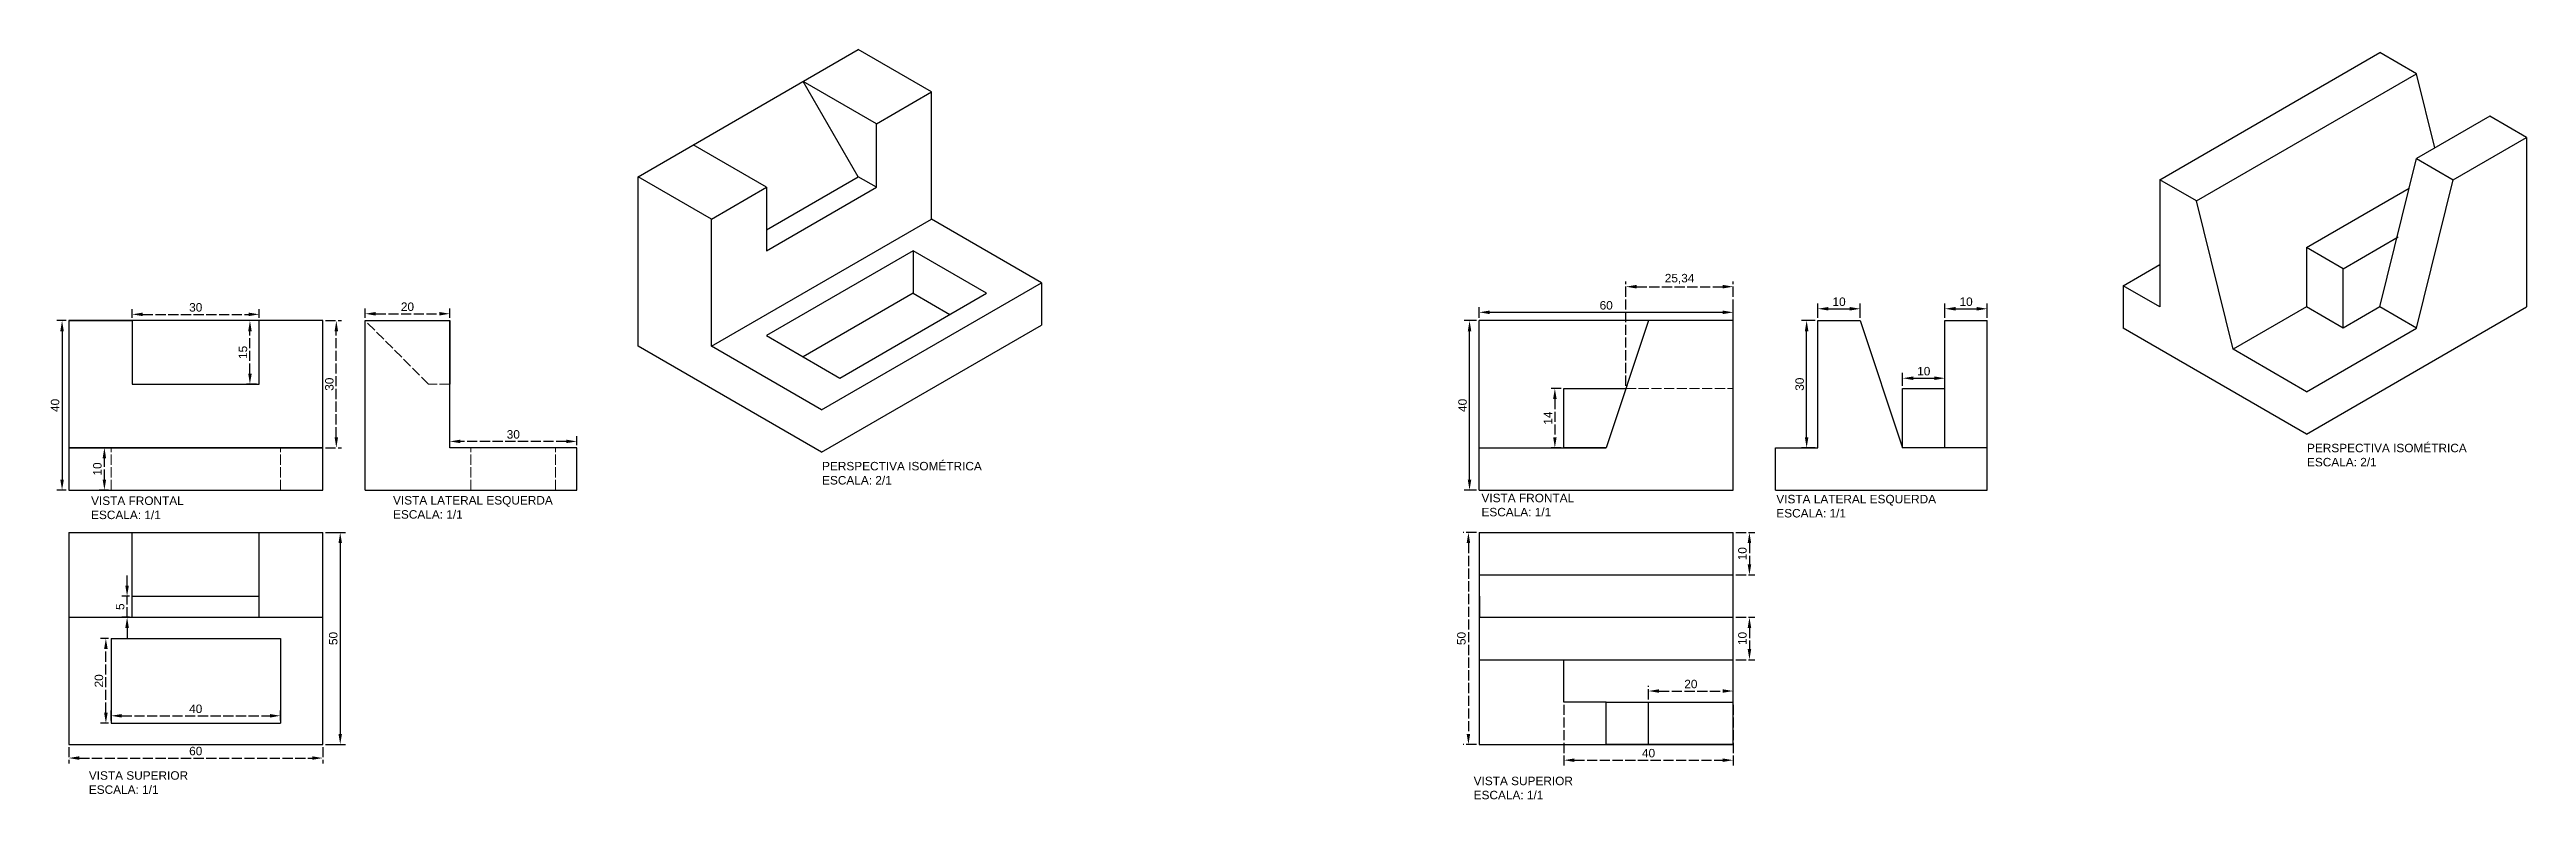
# Model space of a CAD drawing. Header units: millimetres. Extents: x -5 to 3268, y -73 to 480.
# Drawn here: x -5 to 580, y -73 to 104 of the extents above; entities outside this region: 2.
import ezdxf

# ---------------------------------------------------------------- set-up
doc = ezdxf.new("R2010")
doc.units = ezdxf.units.MM
doc.header["$LTSCALE"] = 0.2
doc.linetypes.add('ACAD_ISO02W100', pattern=[15, 12, -3])
doc.layers.add('Projeção', color=4, linetype='ACAD_ISO02W100', lineweight=15)
doc.layers.add('Texto', color=30, linetype='Continuous', lineweight=0)
doc.styles.get("Standard").update_dxf_attribs({"font": 'arial.ttf'})
doc.dimstyles.new('Demanda 01', dxfattribs={"dimtxt": 2, "dimasz": 2.5, "dimexe": 1.25, "dimexo": 0.625, "dimtad": 1, "dimtxsty": 'Standard', "dimcen": 2.5, "dimclrd": 5, "dimclre": 3, "dimclrt": 3, "dimadec": 0, "dimazin": 0, "dimtfac": 1, "dimtmove": 0, "dimatfit": 3, "dimfxl": 1, "dimarcsym": 0})

# ---------------------------------------------------------------- blocks, each defined once
blk = doc.blocks.new('*D23')
at = {"color": 3, "lineweight": -2, "transparency": 16777216}
for p, q in [((-0.63, 40), (-2.82, 40)), ((-0.63, 0), (-2.82, 0))]:
    blk.add_line(p, q, dxfattribs=at)
at = {"color": 5, "lineweight": -2, "transparency": 16777216}
blk.add_line((-1.57, 37.5), (-1.57, 2.5), dxfattribs=at)
at = {"color": 5, "transparency": 16777216}
for points in [[(-1.98, 37.5), (-1.15, 37.5), (-1.57, 40)], [(-1.98, 2.5), (-1.15, 2.5), (-1.57, 0)]]:
    blk.add_solid(points, dxfattribs=at)
at = {"layer": 'Defpoints', "color": 0, "transparency": 16777216}
for p in [(0, 40), (0, 0), (-1.57, 0)]:
    blk.add_point(p, dxfattribs=at)
at = {"color": 3, "transparency": 16777216, "insert": (-3.21, 20), "char_height": 2, "attachment_point": 5, "rotation": 90}
blk.add_mtext('40', dxfattribs=at)
blk = doc.blocks.new('*D25')
at = {"layer": 'Defpoints', "color": 0, "transparency": 16777216}
for p in [(45, 41.48), (15, 40), (45, 40)]:
    blk.add_point(p, dxfattribs=at)
at = {"layer": 'Projeção', "color": 3, "lineweight": -2, "transparency": 16777216}
for p, q in [((15, 40.62), (15, 42.73)), ((45, 40.62), (45, 42.73))]:
    blk.add_line(p, q, dxfattribs=at)
at = {"layer": 'Projeção', "color": 5, "lineweight": -2, "transparency": 16777216}
blk.add_line((17.5, 41.48), (42.5, 41.48), dxfattribs=at)
at = {"layer": 'Projeção', "color": 5, "transparency": 16777216}
for points in [[(17.5, 41.89), (17.5, 41.06), (15, 41.48)], [(42.5, 41.89), (42.5, 41.06), (45, 41.48)]]:
    blk.add_solid(points, dxfattribs=at)
at = {"layer": 'Projeção', "color": 3, "transparency": 16777216, "insert": (30, 43.12), "char_height": 2, "attachment_point": 5}
blk.add_mtext('30', dxfattribs=at)
blk = doc.blocks.new('*D26')
at = {"layer": 'Defpoints', "color": 0, "transparency": 16777216}
for p in [(8.43, 10), (10, 10), (10, 0)]:
    blk.add_point(p, dxfattribs=at)
at = {"layer": 'Projeção', "color": 3, "lineweight": -2, "transparency": 16777216}
for p, q in [((9.38, 10), (7.18, 10)), ((9.38, 0), (7.18, 0))]:
    blk.add_line(p, q, dxfattribs=at)
at = {"layer": 'Projeção', "color": 5, "lineweight": -2, "transparency": 16777216}
blk.add_line((8.43, 2.5), (8.43, 7.5), dxfattribs=at)
at = {"layer": 'Projeção', "color": 5, "transparency": 16777216}
for points in [[(8.01, 7.5), (8.84, 7.5), (8.43, 10)], [(8.01, 2.5), (8.84, 2.5), (8.43, 0)]]:
    blk.add_solid(points, dxfattribs=at)
at = {"layer": 'Projeção', "color": 3, "transparency": 16777216, "insert": (6.78, 5), "char_height": 2, "attachment_point": 5, "rotation": 90}
blk.add_mtext('10', dxfattribs=at)
blk = doc.blocks.new('*D27')
at = {"layer": 'Defpoints', "color": 0, "transparency": 16777216}
for p in [(0, -60), (60, -60), (60, -63.21)]:
    blk.add_point(p, dxfattribs=at)
at = {"layer": 'Projeção', "color": 3, "lineweight": -2, "transparency": 16777216}
for p, q in [((0, -60.62), (0, -64.46)), ((60, -60.62), (60, -64.46))]:
    blk.add_line(p, q, dxfattribs=at)
at = {"layer": 'Projeção', "color": 5, "lineweight": -2, "transparency": 16777216}
blk.add_line((2.5, -63.21), (57.5, -63.21), dxfattribs=at)
at = {"layer": 'Projeção', "color": 5, "transparency": 16777216}
for points in [[(2.5, -62.8), (2.5, -63.63), (0, -63.21)], [(57.5, -62.8), (57.5, -63.63), (60, -63.21)]]:
    blk.add_solid(points, dxfattribs=at)
at = {"layer": 'Projeção', "color": 3, "transparency": 16777216, "insert": (30, -61.57), "char_height": 2, "attachment_point": 5}
blk.add_mtext('60', dxfattribs=at)
blk = doc.blocks.new('*D29')
at = {"layer": 'Defpoints', "color": 0, "transparency": 16777216}
for p in [(90, 11.5), (90, 10), (120, 10)]:
    blk.add_point(p, dxfattribs=at)
at = {"layer": 'Projeção', "color": 3, "lineweight": -2, "transparency": 16777216}
for p, q in [((90, 10.63), (90, 12.75)), ((120, 10.63), (120, 12.75))]:
    blk.add_line(p, q, dxfattribs=at)
at = {"layer": 'Projeção', "color": 5, "lineweight": -2, "transparency": 16777216}
blk.add_line((117.5, 11.5), (92.5, 11.5), dxfattribs=at)
at = {"layer": 'Projeção', "color": 5, "transparency": 16777216}
for points in [[(92.5, 11.92), (92.5, 11.09), (90, 11.5)], [(117.5, 11.92), (117.5, 11.09), (120, 11.5)]]:
    blk.add_solid(points, dxfattribs=at)
at = {"layer": 'Projeção', "color": 3, "transparency": 16777216, "insert": (105, 13.15), "char_height": 2, "attachment_point": 5}
blk.add_mtext('30', dxfattribs=at)
blk = doc.blocks.new('*D30')
at = {"layer": 'Defpoints', "color": 0, "transparency": 16777216}
for p in [(10, -55), (50, -53.24), (50, -55)]:
    blk.add_point(p, dxfattribs=at)
at = {"layer": 'Projeção', "color": 3, "lineweight": -2, "transparency": 16777216}
for p, q in [((10, -54.38), (10, -51.99)), ((50, -54.38), (50, -51.99))]:
    blk.add_line(p, q, dxfattribs=at)
at = {"layer": 'Projeção', "color": 5, "lineweight": -2, "transparency": 16777216}
blk.add_line((12.5, -53.24), (47.5, -53.24), dxfattribs=at)
at = {"layer": 'Projeção', "color": 5, "transparency": 16777216}
for points in [[(12.5, -52.83), (12.5, -53.66), (10, -53.24)], [(47.5, -52.83), (47.5, -53.66), (50, -53.24)]]:
    blk.add_solid(points, dxfattribs=at)
at = {"layer": 'Projeção', "color": 3, "transparency": 16777216, "insert": (30, -51.6), "char_height": 2, "attachment_point": 5}
blk.add_mtext('40', dxfattribs=at)
blk = doc.blocks.new('*D31')
at = {"layer": 'Defpoints', "color": 0, "transparency": 16777216}
for p in [(8.78, -35), (10, -35), (10, -55)]:
    blk.add_point(p, dxfattribs=at)
at = {"layer": 'Projeção', "color": 3, "lineweight": -2, "transparency": 16777216}
for p, q in [((9.37, -35), (7.53, -35)), ((9.37, -55), (7.53, -55))]:
    blk.add_line(p, q, dxfattribs=at)
at = {"layer": 'Projeção', "color": 5, "lineweight": -2, "transparency": 16777216}
blk.add_line((8.78, -52.5), (8.78, -37.5), dxfattribs=at)
at = {"layer": 'Projeção', "color": 5, "transparency": 16777216}
for points in [[(8.36, -37.5), (9.2, -37.5), (8.78, -35)], [(8.36, -52.5), (9.2, -52.5), (8.78, -55)]]:
    blk.add_solid(points, dxfattribs=at)
at = {"layer": 'Projeção', "color": 3, "transparency": 16777216, "insert": (7.14, -45), "char_height": 2, "attachment_point": 5, "rotation": 90}
blk.add_mtext('20', dxfattribs=at)
blk = doc.blocks.new('*D32')
at = {"layer": 'Defpoints', "color": 0, "transparency": 16777216}
for p in [(13.79, -25), (15, -25), (15, -30)]:
    blk.add_point(p, dxfattribs=at)
at = {"layer": 'Projeção', "color": 5, "lineweight": -2, "transparency": 16777216}
for p, q in [((13.79, -22.5), (13.79, -20)), ((13.79, -30), (13.79, -25)), ((13.79, -32.5), (13.79, -35))]:
    blk.add_line(p, q, dxfattribs=at)
at = {"layer": 'Projeção', "color": 3, "lineweight": -2, "transparency": 16777216}
for p, q in [((14.37, -25), (12.54, -25)), ((14.37, -30), (12.54, -30))]:
    blk.add_line(p, q, dxfattribs=at)
at = {"layer": 'Projeção', "color": 5, "transparency": 16777216}
for points in [[(13.37, -22.5), (14.21, -22.5), (13.79, -25)], [(13.37, -32.5), (14.21, -32.5), (13.79, -30)]]:
    blk.add_solid(points, dxfattribs=at)
at = {"layer": 'Projeção', "color": 3, "transparency": 16777216, "insert": (12.15, -27.5), "char_height": 2, "attachment_point": 5, "rotation": 90}
blk.add_mtext('5', dxfattribs=at)
blk = doc.blocks.new('*D33')
at = {"layer": 'Defpoints', "color": 0, "transparency": 16777216}
for p in [(90, 41.62), (70, 40), (90, 40)]:
    blk.add_point(p, dxfattribs=at)
at = {"layer": 'Projeção', "color": 3, "lineweight": -2, "transparency": 16777216}
for p, q in [((70, 40.63), (70, 42.87)), ((90, 40.63), (90, 42.87))]:
    blk.add_line(p, q, dxfattribs=at)
at = {"layer": 'Projeção', "color": 5, "lineweight": -2, "transparency": 16777216}
blk.add_line((72.5, 41.62), (87.5, 41.62), dxfattribs=at)
at = {"layer": 'Projeção', "color": 5, "transparency": 16777216}
for points in [[(72.5, 42.04), (72.5, 41.2), (70, 41.62)], [(87.5, 42.04), (87.5, 41.2), (90, 41.62)]]:
    blk.add_solid(points, dxfattribs=at)
at = {"layer": 'Projeção', "color": 3, "transparency": 16777216, "insert": (80, 43.27), "char_height": 2, "attachment_point": 5}
blk.add_mtext('20', dxfattribs=at)
blk = doc.blocks.new('*D34')
at = {"layer": 'Defpoints', "color": 0, "transparency": 16777216}
for p in [(42.8, 40), (45, 40), (45, 25)]:
    blk.add_point(p, dxfattribs=at)
at = {"layer": 'Projeção', "color": 3, "lineweight": -2, "transparency": 16777216}
for p, q in [((44.38, 40), (41.55, 40)), ((44.38, 25), (41.55, 25))]:
    blk.add_line(p, q, dxfattribs=at)
at = {"layer": 'Projeção', "color": 5, "lineweight": -2, "transparency": 16777216}
blk.add_line((42.8, 27.5), (42.8, 37.5), dxfattribs=at)
at = {"layer": 'Projeção', "color": 5, "transparency": 16777216}
for points in [[(42.39, 37.5), (43.22, 37.5), (42.8, 40)], [(42.39, 27.5), (43.22, 27.5), (42.8, 25)]]:
    blk.add_solid(points, dxfattribs=at)
at = {"layer": 'Projeção', "color": 3, "transparency": 16777216, "insert": (41.16, 32.5), "char_height": 2, "attachment_point": 5, "rotation": 90}
blk.add_mtext('15', dxfattribs=at)
blk = doc.blocks.new('*D35')
at = {"layer": 'Defpoints', "color": 0, "transparency": 16777216}
for p in [(60, 40), (63.2, 40), (60, 10)]:
    blk.add_point(p, dxfattribs=at)
at = {"layer": 'Projeção', "color": 3, "lineweight": -2, "transparency": 16777216}
for p, q in [((60.63, 40), (64.45, 40)), ((60.63, 10), (64.45, 10))]:
    blk.add_line(p, q, dxfattribs=at)
at = {"layer": 'Projeção', "color": 5, "lineweight": -2, "transparency": 16777216}
blk.add_line((63.2, 12.5), (63.2, 37.5), dxfattribs=at)
at = {"layer": 'Projeção', "color": 5, "transparency": 16777216}
for points in [[(62.79, 37.5), (63.62, 37.5), (63.2, 40)], [(62.79, 12.5), (63.62, 12.5), (63.2, 10)]]:
    blk.add_solid(points, dxfattribs=at)
at = {"layer": 'Projeção', "color": 3, "transparency": 16777216, "insert": (61.56, 25), "char_height": 2, "attachment_point": 5, "rotation": 90}
blk.add_mtext('30', dxfattribs=at)
blk = doc.blocks.new('*D36')
at = {"layer": 'Defpoints', "color": 0, "transparency": 16777216}
for p in [(60, -10), (60, -60), (64.12, -60)]:
    blk.add_point(p, dxfattribs=at)
at = {"layer": 'Texto', "color": 3, "lineweight": -2, "transparency": 16777216}
for p, q in [((60.63, -10), (65.37, -10)), ((60.63, -60), (65.37, -60))]:
    blk.add_line(p, q, dxfattribs=at)
at = {"layer": 'Texto', "color": 5, "lineweight": -2, "transparency": 16777216}
blk.add_line((64.12, -12.5), (64.12, -57.5), dxfattribs=at)
at = {"layer": 'Texto', "color": 5, "transparency": 16777216}
for points in [[(63.71, -12.5), (64.54, -12.5), (64.12, -10)], [(63.71, -57.5), (64.54, -57.5), (64.12, -60)]]:
    blk.add_solid(points, dxfattribs=at)
at = {"layer": 'Texto', "color": 3, "transparency": 16777216, "insert": (62.48, -35), "char_height": 2, "attachment_point": 5, "rotation": 90}
blk.add_mtext('50', dxfattribs=at)
blk = doc.blocks.new('*D43')
at = {"color": 3, "lineweight": -2, "transparency": 16777216}
for p, q in [((332.47, 40), (329.58, 40)), ((332.47, 0), (329.58, 0))]:
    blk.add_line(p, q, dxfattribs=at)
at = {"color": 5, "lineweight": -2, "transparency": 16777216}
blk.add_line((330.83, 2.5), (330.83, 37.5), dxfattribs=at)
at = {"color": 5, "transparency": 16777216}
for points in [[(330.41, 37.5), (331.24, 37.5), (330.83, 40)], [(330.41, 2.5), (331.24, 2.5), (330.83, 0)]]:
    blk.add_solid(points, dxfattribs=at)
at = {"layer": 'Defpoints', "color": 0, "transparency": 16777216}
for p in [(330.83, 40), (333.1, 40), (333.1, 0)]:
    blk.add_point(p, dxfattribs=at)
at = {"color": 3, "transparency": 16777216, "insert": (329.18, 20), "char_height": 2, "attachment_point": 5, "rotation": 90}
blk.add_mtext('40', dxfattribs=at)
blk = doc.blocks.new('*D44')
at = {"color": 3, "lineweight": -2, "transparency": 16777216}
for p, q in [((333.1, 40.63), (333.1, 43.21)), ((393.1, 40.63), (393.1, 43.21))]:
    blk.add_line(p, q, dxfattribs=at)
at = {"color": 5, "lineweight": -2, "transparency": 16777216}
blk.add_line((335.6, 41.96), (390.6, 41.96), dxfattribs=at)
at = {"color": 5, "transparency": 16777216}
for points in [[(335.6, 42.38), (335.6, 41.54), (333.1, 41.96)], [(390.6, 42.38), (390.6, 41.54), (393.1, 41.96)]]:
    blk.add_solid(points, dxfattribs=at)
at = {"layer": 'Defpoints', "color": 0, "transparency": 16777216}
for p in [(393.1, 41.96), (333.1, 40), (393.1, 40)]:
    blk.add_point(p, dxfattribs=at)
at = {"color": 3, "transparency": 16777216, "insert": (363.1, 43.6), "char_height": 2, "attachment_point": 5}
blk.add_mtext('60', dxfattribs=at)
blk = doc.blocks.new('*D45')
at = {"layer": 'Defpoints', "color": 0, "transparency": 16777216}
for p in [(353.09, 24), (350.98, 10), (353.09, 10)]:
    blk.add_point(p, dxfattribs=at)
at = {"layer": 'Projeção', "color": 3, "lineweight": -2, "transparency": 16777216}
for p, q in [((352.47, 24), (349.73, 24)), ((352.47, 10), (349.73, 10))]:
    blk.add_line(p, q, dxfattribs=at)
at = {"layer": 'Projeção', "color": 5, "lineweight": -2, "transparency": 16777216}
blk.add_line((350.98, 21.5), (350.98, 12.5), dxfattribs=at)
at = {"layer": 'Projeção', "color": 5, "transparency": 16777216}
for points in [[(350.57, 21.5), (351.4, 21.5), (350.98, 24)], [(350.57, 12.5), (351.4, 12.5), (350.98, 10)]]:
    blk.add_solid(points, dxfattribs=at)
at = {"layer": 'Projeção', "color": 3, "transparency": 16777216, "insert": (349.35, 17), "char_height": 2, "attachment_point": 5, "rotation": 90}
blk.add_mtext('14', dxfattribs=at)
blk = doc.blocks.new('*D46')
at = {"layer": 'Defpoints', "color": 0, "transparency": 16777216}
for p in [(393.1, 48.01), (367.76, 24), (393.1, 24)]:
    blk.add_point(p, dxfattribs=at)
at = {"layer": 'Projeção', "color": 3, "lineweight": -2, "transparency": 16777216}
for p, q in [((367.76, 24.62), (367.76, 49.26)), ((393.1, 24.62), (393.1, 49.26))]:
    blk.add_line(p, q, dxfattribs=at)
at = {"layer": 'Projeção', "color": 5, "lineweight": -2, "transparency": 16777216}
blk.add_line((370.26, 48.01), (390.6, 48.01), dxfattribs=at)
at = {"layer": 'Projeção', "color": 5, "transparency": 16777216}
for points in [[(370.26, 48.43), (370.26, 47.59), (367.76, 48.01)], [(390.6, 48.43), (390.6, 47.59), (393.1, 48.01)]]:
    blk.add_solid(points, dxfattribs=at)
at = {"layer": 'Projeção', "color": 3, "transparency": 16777216, "insert": (380.43, 49.84), "char_height": 2, "attachment_point": 5}
blk.add_mtext('25,34', dxfattribs=at)
blk = doc.blocks.new('*D47')
at = {"layer": 'Defpoints', "color": 0, "transparency": 16777216}
for p in [(393.1, -10), (393.1, -20), (396.93, -20)]:
    blk.add_point(p, dxfattribs=at)
at = {"layer": 'Projeção', "color": 3, "lineweight": -2, "transparency": 16777216}
for p, q in [((393.72, -10), (398.18, -10)), ((393.72, -20), (398.18, -20))]:
    blk.add_line(p, q, dxfattribs=at)
at = {"layer": 'Projeção', "color": 5, "lineweight": -2, "transparency": 16777216}
blk.add_line((396.93, -12.5), (396.93, -17.5), dxfattribs=at)
at = {"layer": 'Projeção', "color": 5, "transparency": 16777216}
for points in [[(396.51, -12.5), (397.35, -12.5), (396.93, -10)], [(396.51, -17.5), (397.35, -17.5), (396.93, -20)]]:
    blk.add_solid(points, dxfattribs=at)
at = {"layer": 'Projeção', "color": 3, "transparency": 16777216, "insert": (395.28, -15), "char_height": 2, "attachment_point": 5, "rotation": 90}
blk.add_mtext('10', dxfattribs=at)
blk = doc.blocks.new('*D48')
at = {"layer": 'Defpoints', "color": 0, "transparency": 16777216}
for p in [(333.1, -10), (330.56, -60), (333.1, -60)]:
    blk.add_point(p, dxfattribs=at)
at = {"layer": 'Projeção', "color": 3, "lineweight": -2, "transparency": 16777216}
for p, q in [((332.47, -10), (329.31, -10)), ((332.47, -60), (329.31, -60))]:
    blk.add_line(p, q, dxfattribs=at)
at = {"layer": 'Projeção', "color": 5, "lineweight": -2, "transparency": 16777216}
blk.add_line((330.56, -12.5), (330.56, -57.5), dxfattribs=at)
at = {"layer": 'Projeção', "color": 5, "transparency": 16777216}
for points in [[(330.15, -12.5), (330.98, -12.5), (330.56, -10)], [(330.15, -57.5), (330.98, -57.5), (330.56, -60)]]:
    blk.add_solid(points, dxfattribs=at)
at = {"layer": 'Projeção', "color": 3, "transparency": 16777216, "insert": (328.92, -35), "char_height": 2, "attachment_point": 5, "rotation": 90}
blk.add_mtext('50', dxfattribs=at)
blk = doc.blocks.new('*D49')
at = {"layer": 'Defpoints', "color": 0, "transparency": 16777216}
for p in [(353.1, -50), (393.1, -50), (393.1, -63.72)]:
    blk.add_point(p, dxfattribs=at)
at = {"layer": 'Projeção', "color": 3, "lineweight": -2, "transparency": 16777216}
for p, q in [((353.1, -50.63), (353.1, -64.97)), ((393.1, -50.63), (393.1, -64.97))]:
    blk.add_line(p, q, dxfattribs=at)
at = {"layer": 'Projeção', "color": 5, "lineweight": -2, "transparency": 16777216}
blk.add_line((355.6, -63.72), (390.6, -63.72), dxfattribs=at)
at = {"layer": 'Projeção', "color": 5, "transparency": 16777216}
for points in [[(355.6, -63.3), (355.6, -64.13), (353.1, -63.72)], [(390.6, -63.3), (390.6, -64.13), (393.1, -63.72)]]:
    blk.add_solid(points, dxfattribs=at)
at = {"layer": 'Projeção', "color": 3, "transparency": 16777216, "insert": (373.1, -62.07), "char_height": 2, "attachment_point": 5}
blk.add_mtext('40', dxfattribs=at)
blk = doc.blocks.new('*D50')
at = {"layer": 'Defpoints', "color": 0, "transparency": 16777216}
for p in [(373.1, -50), (393.1, -47.4), (393.1, -50)]:
    blk.add_point(p, dxfattribs=at)
at = {"layer": 'Projeção', "color": 3, "lineweight": -2, "transparency": 16777216}
for p, q in [((373.1, -49.38), (373.1, -46.15)), ((393.1, -49.38), (393.1, -46.15))]:
    blk.add_line(p, q, dxfattribs=at)
at = {"layer": 'Projeção', "color": 5, "lineweight": -2, "transparency": 16777216}
blk.add_line((375.6, -47.4), (390.6, -47.4), dxfattribs=at)
at = {"layer": 'Projeção', "color": 5, "transparency": 16777216}
for points in [[(375.6, -46.98), (375.6, -47.82), (373.1, -47.4)], [(390.6, -46.98), (390.6, -47.82), (393.1, -47.4)]]:
    blk.add_solid(points, dxfattribs=at)
at = {"layer": 'Projeção', "color": 3, "transparency": 16777216, "insert": (383.1, -45.76), "char_height": 2, "attachment_point": 5}
blk.add_mtext('20', dxfattribs=at)
blk = doc.blocks.new('*D52')
at = {"layer": 'Defpoints', "color": 0, "transparency": 16777216}
for p in [(393.1, -30), (393.1, -40), (396.93, -40)]:
    blk.add_point(p, dxfattribs=at)
at = {"layer": 'Projeção', "color": 3, "lineweight": -2, "transparency": 16777216}
for p, q in [((393.72, -30), (398.18, -30)), ((393.72, -40), (398.18, -40))]:
    blk.add_line(p, q, dxfattribs=at)
at = {"layer": 'Projeção', "color": 5, "lineweight": -2, "transparency": 16777216}
blk.add_line((396.93, -32.5), (396.93, -37.5), dxfattribs=at)
at = {"layer": 'Projeção', "color": 5, "transparency": 16777216}
for points in [[(396.51, -32.5), (397.35, -32.5), (396.93, -30)], [(396.51, -37.5), (397.35, -37.5), (396.93, -40)]]:
    blk.add_solid(points, dxfattribs=at)
at = {"layer": 'Projeção', "color": 3, "transparency": 16777216, "insert": (395.28, -35), "char_height": 2, "attachment_point": 5, "rotation": 90}
blk.add_mtext('10', dxfattribs=at)
blk = doc.blocks.new('*D54')
at = {"color": 3, "lineweight": -2, "transparency": 16777216}
for p, q in [((412.47, 40), (409.19, 40)), ((412.47, 10), (409.19, 10))]:
    blk.add_line(p, q, dxfattribs=at)
at = {"color": 5, "lineweight": -2, "transparency": 16777216}
blk.add_line((410.44, 12.5), (410.44, 37.5), dxfattribs=at)
at = {"color": 5, "transparency": 16777216}
for points in [[(410.02, 37.5), (410.86, 37.5), (410.44, 40)], [(410.02, 12.5), (410.86, 12.5), (410.44, 10)]]:
    blk.add_solid(points, dxfattribs=at)
at = {"layer": 'Defpoints', "color": 0, "transparency": 16777216}
for p in [(410.44, 40), (413.1, 40), (413.1, 10)]:
    blk.add_point(p, dxfattribs=at)
at = {"color": 3, "transparency": 16777216, "insert": (408.79, 25), "char_height": 2, "attachment_point": 5, "rotation": 90}
blk.add_mtext('30', dxfattribs=at)
blk = doc.blocks.new('*D55')
at = {"color": 3, "lineweight": -2, "transparency": 16777216}
for p, q in [((413.1, 40.62), (413.1, 44.05)), ((423.1, 40.62), (423.1, 44.05))]:
    blk.add_line(p, q, dxfattribs=at)
at = {"color": 5, "lineweight": -2, "transparency": 16777216}
blk.add_line((415.6, 42.8), (420.6, 42.8), dxfattribs=at)
at = {"color": 5, "transparency": 16777216}
for points in [[(415.6, 43.22), (415.6, 42.38), (413.1, 42.8)], [(420.6, 43.22), (420.6, 42.38), (423.1, 42.8)]]:
    blk.add_solid(points, dxfattribs=at)
at = {"layer": 'Defpoints', "color": 0, "transparency": 16777216}
for p in [(423.1, 42.8), (413.1, 40), (423.1, 40)]:
    blk.add_point(p, dxfattribs=at)
at = {"color": 3, "transparency": 16777216, "insert": (418.1, 44.45), "char_height": 2, "attachment_point": 5}
blk.add_mtext('10', dxfattribs=at)
blk = doc.blocks.new('*D56')
at = {"color": 3, "lineweight": -2, "transparency": 16777216}
for p, q in [((443.1, 40.62), (443.1, 44.05)), ((453.1, 40.62), (453.1, 44.05))]:
    blk.add_line(p, q, dxfattribs=at)
at = {"color": 5, "lineweight": -2, "transparency": 16777216}
blk.add_line((445.6, 42.8), (450.6, 42.8), dxfattribs=at)
at = {"color": 5, "transparency": 16777216}
for points in [[(445.6, 43.22), (445.6, 42.38), (443.1, 42.8)], [(450.6, 43.22), (450.6, 42.38), (453.1, 42.8)]]:
    blk.add_solid(points, dxfattribs=at)
at = {"layer": 'Defpoints', "color": 0, "transparency": 16777216}
for p in [(453.1, 42.8), (443.1, 40), (453.1, 40)]:
    blk.add_point(p, dxfattribs=at)
at = {"color": 3, "transparency": 16777216, "insert": (448.1, 44.45), "char_height": 2, "attachment_point": 5}
blk.add_mtext('10', dxfattribs=at)
blk = doc.blocks.new('*D57')
at = {"color": 3, "lineweight": -2, "transparency": 16777216}
for p, q in [((433.1, 24.62), (433.1, 27.66)), ((443.1, 24.62), (443.1, 27.66))]:
    blk.add_line(p, q, dxfattribs=at)
at = {"color": 5, "lineweight": -2, "transparency": 16777216}
blk.add_line((435.6, 26.41), (440.6, 26.41), dxfattribs=at)
at = {"color": 5, "transparency": 16777216}
for points in [[(435.6, 26.83), (435.6, 25.99), (433.1, 26.41)], [(440.6, 26.83), (440.6, 25.99), (443.1, 26.41)]]:
    blk.add_solid(points, dxfattribs=at)
at = {"layer": 'Defpoints', "color": 0, "transparency": 16777216}
for p in [(433.1, 24), (443.1, 26.41), (443.1, 24)]:
    blk.add_point(p, dxfattribs=at)
at = {"color": 3, "transparency": 16777216, "insert": (438.1, 28.06), "char_height": 2, "attachment_point": 5}
blk.add_mtext('10', dxfattribs=at)

msp = doc.modelspace()

# ---------------------------------------------------------------- linework, layer by layer
for p, q in [((134.486, 73.955), (186.448, 103.955)), ((203.768, 93.955), (186.448, 103.955)), ((493.834, 73.234), (545.795, 103.234)), ((554.455, 98.234), (545.795, 103.234)), ((190.778, 86.455), (173.457, 96.455)), ((186.448, 73.955), (173.457, 96.455)), ((190.778, 86.455), (203.768, 93.955)), ((203.768, 63.955), (203.768, 93.955)), ((502.494, 68.234), (554.455, 98.234)), ((558.785, 80.734), (554.455, 98.234)), ((571.776, 88.234), (554.455, 78.234)), ((580.436, 83.234), (571.776, 88.234)), ((190.778, 71.455), (190.778, 86.455)), ((563.116, 73.234), (580.436, 83.234)), ((580.436, 83.234), (580.436, 43.234)), ((164.797, 71.455), (147.477, 81.455)), ((545.795, 43.234), (554.455, 78.234)), ((554.455, 78.234), (563.116, 73.234)), ((134.486, 33.955), (134.486, 73.955)), ((151.807, 63.955), (134.486, 73.955)), ((151.807, 63.955), (164.797, 71.455)), ((164.797, 61.455), (186.448, 73.955)), ((164.797, 71.455), (164.797, 56.455)), ((164.797, 56.455), (190.778, 71.455)), ((190.778, 71.455), (186.448, 73.955)), ((502.494, 68.234), (493.834, 73.234)), ((493.834, 73.234), (493.834, 43.234)), ((528.475, 57.234), (552.723, 71.234)), ((554.455, 38.234), (563.116, 73.234)), ((511.154, 33.234), (502.494, 68.234)), ((151.807, 33.955), (203.768, 63.955)), ((151.807, 33.955), (151.807, 63.955)), ((229.749, 48.955), (203.768, 63.955)), ((537.135, 52.234), (550.125, 59.734)), ((199.438, 56.455), (199.438, 46.455)), ((485.173, 48.234), (493.834, 53.234)), ((537.135, 52.234), (528.475, 57.234)), ((528.475, 57.234), (528.475, 43.234)), ((177.788, 18.955), (229.749, 48.955)), ((229.749, 48.955), (229.749, 38.955)), ((493.834, 43.234), (485.173, 48.234)), ((485.173, 48.234), (485.173, 38.234)), ((537.135, 38.234), (537.135, 52.234)), ((3267.802, 5.025), (3191.355, 49.713)), ((199.438, 46.455), (173.457, 31.455)), ((199.438, 46.455), (208.098, 41.455)), ((528.475, 43.234), (511.154, 33.234)), ((528.475, 13.234), (580.436, 43.234)), ((537.135, 38.234), (528.475, 43.234)), ((545.795, 43.234), (537.135, 38.234)), ((554.455, 38.234), (545.795, 43.234)), ((60, 40), (0, 40)), ((0, 40), (0, 0)), ((0, 40), (15, 40)), ((15, 40), (15, 25)), ((45, 25), (45, 40)), ((60, 0), (60, 40)), ((70, 0), (70, 40)), ((70, 40), (90, 40)), ((90, 10), (90, 40)), ((90, 40), (90, 25)), ((177.788, 8.955), (229.749, 38.955)), ((333.098, 0), (333.098, 40)), ((393.098, 40), (333.098, 40)), ((373.098, 40), (363.095, 10)), ((393.098, 0), (393.098, 40)), ((413.098, 10), (413.098, 40)), ((413.098, 40), (423.098, 40)), ((423.098, 40), (433.098, 10)), ((443.098, 10), (443.098, 40)), ((443.098, 40), (453.098, 40)), ((453.098, 0), (453.098, 40)), ((528.475, 13.234), (485.173, 38.234)), ((528.475, 23.234), (554.455, 38.234)), ((177.788, 8.955), (134.486, 33.955)), ((177.788, 18.955), (151.807, 33.955)), ((528.475, 23.234), (511.154, 33.234)), ((15, 25), (45, 25)), ((353.095, 10), (353.095, 24)), ((353.095, 24), (367.763, 24)), ((433.098, 10), (433.098, 24)), ((433.098, 24), (443.098, 24)), ((60, 10), (0, 10)), ((0, 10), (60, 10)), ((60, 0), (60, 10)), ((70, 0), (70, 10)), ((120, 10), (90, 10)), ((120, 0), (120, 10)), ((333.091, 10), (363.095, 10)), ((363.095, 10), (353.095, 10)), ((403.098, 0), (403.098, 10)), ((403.098, 10), (413.098, 10)), ((453.098, 10), (433.098, 10)), ((0, 0), (60, 0)), ((70, 0), (120, 0)), ((333.098, 0), (393.098, 0)), ((403.098, 0), (453.098, 0)), ((0, -10), (60, -10)), ((0, -10), (0, -60)), ((14.998, -30), (14.998, -10)), ((44.998, -30), (44.998, -10)), ((60, -60), (60, -10)), ((333.098, -10), (393.098, -10)), ((333.098, -10), (333.098, -60)), ((333.098, -10), (333.098, -20)), ((393.098, -60), (393.098, -10)), ((333.098, -20), (393.098, -20)), ((333.098, -20), (333.18, -30)), ((14.998, -25), (44.998, -25)), ((-0.002, -30), (14.998, -30)), ((0, -30), (0, -30)), ((0, -30), (0, -35)), ((9.998, -35), (9.998, -55)), ((9.998, -35), (49.998, -35)), ((14.998, -30), (44.998, -30)), ((44.998, -30), (59.998, -30)), ((49.998, -35), (49.998, -55)), ((333.18, -30), (393.098, -30)), ((333.098, -40), (393.098, -40)), ((353.098, -50), (353.098, -40)), ((363.098, -50), (353.098, -50)), ((363.098, -50), (393.098, -50)), ((363.098, -60), (363.098, -50)), ((373.098, -60), (373.098, -50)), ((9.998, -55), (49.998, -55)), ((0, -60), (60, -60)), ((333.098, -60), (393.098, -60)), ((373.098, -60), (363.098, -60)), ((393.098, -60), (373.098, -60))]:
    msp.add_line(p, q)
for points in [[(291.46, 479.917), (291.46, 479.917), (291.46, 479.917), (291.46, 479.917)], [(216.759, 46.455), (199.438, 56.455), (164.797, 36.455), (182.118, 26.455)]]:
    msp.add_lwpolyline(points, close=True)
at = {"layer": 'Projeção'}
for p, q in [((85, 25), (70, 40)), ((90, 25), (85, 25)), ((367.763, 24), (393.098, 24)), ((10, 0), (10, 10)), ((50, 0), (50, 10)), ((95, 0), (95, 10)), ((115, 0), (115, 10))]:
    msp.add_line(p, q, dxfattribs=at)

# ---------------------------------------------------------------- texts
at = {"layer": 'Texto', "char_height": 2, "attachment_point": 1}
for s, width, heights, insert in [('PERSPECTIVA ISOMÉTRICA\\PESCALA: 2/1', 47.52188, [0], (177.921, 6.665)), ('PERSPECTIVA ISOMÉTRICA\\PESCALA: 2/1', 47.52188, [0], (528.608, 10.944)), ('VISTA FRONTAL\\PESCALA: 1/1', 30.00365, [0], (5.285, -1.497)), ('VISTA LATERAL ESQUERDA\\PESCALA: 1/1', 39.04014, [8.804], (76.597, -1.391)), ('VISTA FRONTAL\\PESCALA: 1/1', 30.00365, [0], (333.648, -0.846)), ('VISTA LATERAL ESQUERDA\\PESCALA: 1/1', 39.04014, [8.804], (403.28, -1.108)), ('VISTA SUPERIOR\\PESCALA: 1/1', 36.92016, [0], (4.757, -66.328)), ('VISTA SUPERIOR\\PESCALA: 1/1', 36.92016, [0], (331.803, -67.612))]:
    msp.add_mtext_dynamic_manual_height_columns(s, width=width, gutter_width=10, heights=heights, dxfattribs=dict(at, insert=insert))

# ---------------------------------------------------------------- dimensions: what is measured, and where the dimension line sits
for base, p1, p2, picture, middle in [((393.098, 41.959), (333.098, 40), (393.098, 40), '*D44', (363.098, 43.605)), ((423.098, 42.801), (413.098, 40), (423.098, 40), '*D55', (418.098, 44.447)), ((453.098, 42.801), (443.098, 40), (453.098, 40), '*D56', (448.098, 44.447))]:
    dim = msp.add_linear_dim(base=base, p1=p1, p2=p2, dimstyle='Demanda 01', override={"dimtoh": 1, "dimcen": 18.607447})
    dim.commit()
    dim.dimension.update_dxf_attribs({"geometry": picture, "text_midpoint": middle})
for base, p1, p2, picture, middle in [((-1.567, 0), (0, 40), (0, 0), '*D23', (-3.214, 20)), ((330.827, 40), (333.098, 0), (333.098, 40), '*D43', (329.181, 20)), ((410.438, 40), (413.098, 10), (413.098, 40), '*D54', (408.792, 25))]:
    dim = msp.add_linear_dim(base=base, p1=p1, p2=p2, angle=90, dimstyle='Demanda 01', override={"dimtoh": 1, "dimcen": 18.607447})
    dim.commit()
    dim.dimension.update_dxf_attribs({"geometry": picture, "text_midpoint": middle})
dim = msp.add_aligned_dim(p1=(433.098, 24), p2=(443.098, 24), distance=2.409, dimstyle='Demanda 01', override={"dimtoh": 1, "dimcen": 18.607447})
dim.commit()
dim.dimension.update_dxf_attribs({"geometry": '*D57', "text_midpoint": (438.098, 28.055)})
at = {"layer": 'Projeção'}
for base, p1, p2, picture, middle in [((393.0982, 48.0084), (367.7629, 23.9998), (393.0982, 23.9998), '*D46', (380.4305, 49.8353)), ((45, 41.476), (15, 40), (45, 40), '*D25', (30, 43.123)), ((90, 41.621), (70, 40), (90, 40), '*D33', (80, 43.268)), ((90, 11.503), (120, 10), (90, 10), '*D29', (105, 13.15)), ((393.098, -47.401), (373.098, -50), (393.098, -50), '*D50', (383.098, -45.755)), ((49.998, -53.243), (9.998, -55), (49.998, -55), '*D30', (29.998, -51.597)), ((393.098, -63.716), (353.098, -50), (393.098, -50), '*D49', (373.098, -62.07)), ((60, -63.214), (0, -60), (60, -60), '*D27', (30, -61.568))]:
    dim = msp.add_linear_dim(base=base, p1=p1, p2=p2, dimstyle='Demanda 01', override={"dimtoh": 1, "dimcen": 18.607447}, dxfattribs=at)
    dim.commit()
    dim.dimension.update_dxf_attribs({"geometry": picture, "text_midpoint": middle})
for base, p1, p2, picture, middle in [((42.803, 40), (45, 25), (45, 40), '*D34', (41.157, 32.5)), ((63.205, 40), (60, 10), (60, 40), '*D35', (61.558, 25)), ((350.983, 10), (353.095, 24), (353.095, 10), '*D45', (349.354, 17)), ((8.425, 10), (10, 0), (10, 10), '*D26', (6.779, 5)), ((330.563, -60), (333.098, -10), (333.098, -60), '*D48', (328.917, -35)), ((396.93, -20), (393.098, -10), (393.098, -20), '*D47', (395.284, -15)), ((13.789, -25), (14.998, -30), (14.998, -25), '*D32', (12.147, -27.5)), ((8.781, -35), (9.998, -55), (9.998, -35), '*D31', (7.135, -45)), ((396.93, -40), (393.098, -30), (393.098, -40), '*D52', (395.284, -35))]:
    dim = msp.add_linear_dim(base=base, p1=p1, p2=p2, angle=90, dimstyle='Demanda 01', override={"dimtoh": 1, "dimcen": 18.607447}, dxfattribs=at)
    dim.commit()
    dim.dimension.update_dxf_attribs({"geometry": picture, "text_midpoint": middle})
at = {"layer": 'Texto'}
dim = msp.add_linear_dim(base=(64.123, -60), p1=(60, -10), p2=(60, -60), angle=90, dimstyle='Demanda 01', override={"dimtoh": 1, "dimcen": 18.607447}, dxfattribs=at)
dim.commit()
dim.dimension.update_dxf_attribs({"geometry": '*D36', "text_midpoint": (62.476, -35)})

doc.saveas('drawing.dxf')
